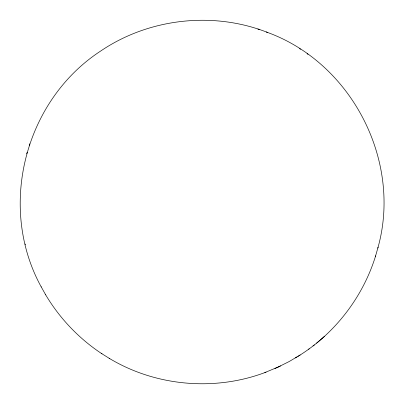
<?xml version="1.0" encoding="UTF-8"?>
<svg xmlns="http://www.w3.org/2000/svg" width="404" height="404" viewBox="0 0 404 404"><rect width="100%" height="100%" fill="white"/><g stroke="black" fill="none" stroke-linecap="round" stroke-linejoin="round"><path stroke-width="0.61" d="M377.831 248.081L378.078 247.208C402.131 160.327 351.258 62.216 266.292 31.992M267.67 32.492C213.357 11.024 149.041 18.241 100.753 50.985C24.7 100.515 -2.737 206.989 41.248 286.946M299.445 355.449C335.325 332.876 362.656 297.172 375.356 256.747L375.609 255.853M375.356 256.747L378.078 247.208M26.699 153.767L27.164 152.288M29.285 145.309L29.744 143.839M316.625 343.137L324.356 336.487M308.656 349.218L309.161 348.839M313.029 345.92L314.307 344.96M296.541 357.247L297.061 356.919M278.27 366.984L289.289 361.479L300.142 355.015M295.486 357.899L296.016 357.57M298.026 356.323L298.738 355.889M277.957 367.125L264.832 372.574M274.932 368.514L280.527 365.948M266.034 372.15C215.403 391.511 156.212 386.451 109.676 358.601L109.151 358.287M257.924 29.022L259.297 29.517M45.632 294.763C59.545 318.195 78.78 338.416 101.49 353.49L101.96 353.768M101.49 353.49L109.676 358.601M307.075 53.722L307.984 54.318M299.596 48.657L300.546 49.283M41.178 286.81L45.682 294.859M25.139 244.021L25.331 244.733"/></g></svg>
